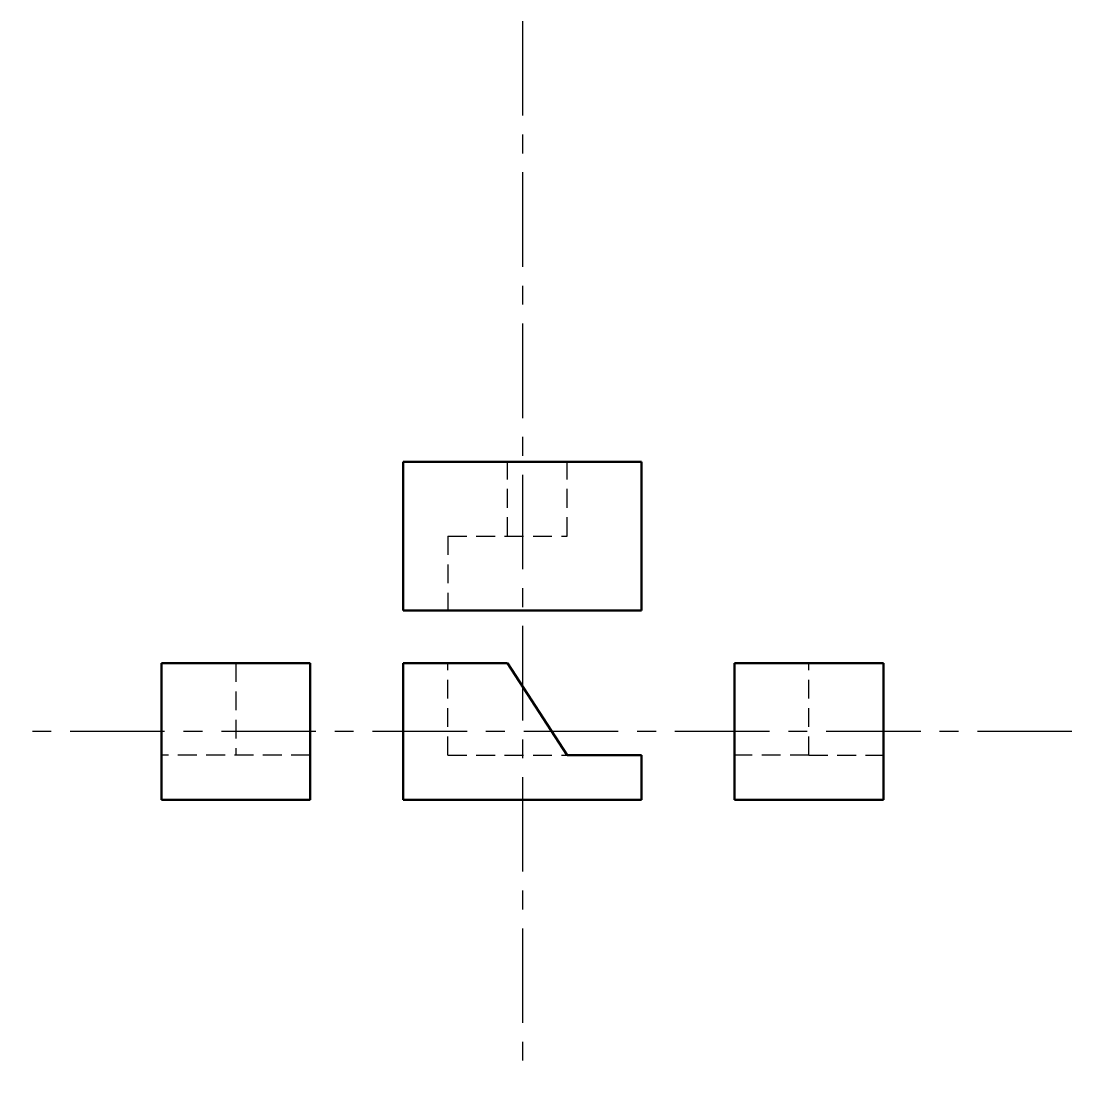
# Model space of a CAD drawing. Header units: millimetres. Extents: x 5028610 to 5028963, y 5843103 to 5843458.
import ezdxf

# ---------------------------------------------------------------- set-up
doc = ezdxf.new("R2010")
doc.units = ezdxf.units.MM
doc.linetypes.add('CENTER', pattern=[50.8, 31.75, -6.35, 6.35, -6.35])
doc.linetypes.add('HIDDEN', pattern=[9.525, 6.35, -3.175])
for name, color, linetype, lineweight in [('Centerline', 2, 'CENTER', 30), ('Hidden lines', 4, 'HIDDEN', 30), ('Visible Lines', 3, 'Continuous', 50)]:
    doc.layers.add(name, color=color, linetype=linetype, lineweight=lineweight)

msp = doc.modelspace()

# ---------------------------------------------------------------- linework, layer by layer
at = {"layer": 'Centerline'}
for p, q in [((5028777.96, 5843457.65), (5028777.96, 5843102.95)), ((5028962.58, 5843218.99), (5028609.56, 5843218.99))]:
    msp.add_line(p, q, dxfattribs=at)
at = {"layer": 'Hidden lines'}
for p, q in [((5028772.96, 5843284.64), (5028772.96, 5843309.64)), ((5028792.96, 5843284.64), (5028792.96, 5843309.64)), ((5028752.96, 5843284.64), (5028792.96, 5843284.64)), ((5028752.96, 5843284.64), (5028752.96, 5843259.64)), ((5028681.67, 5843241.99), (5028681.67, 5843210.99)), ((5028752.96, 5843210.99), (5028752.96, 5843241.99)), ((5028874.24, 5843210.99), (5028874.24, 5843241.99)), ((5028706.67, 5843210.99), (5028656.67, 5843210.99)), ((5028752.96, 5843210.99), (5028792.96, 5843210.99)), ((5028874.24, 5843210.99), (5028849.24, 5843210.99)), ((5028874.24, 5843210.99), (5028899.24, 5843210.99))]:
    msp.add_line(p, q, dxfattribs=at)
at = {"layer": 'Visible Lines'}
for p, q in [((5028772.96, 5843309.64), (5028737.96, 5843309.64)), ((5028737.96, 5843309.64), (5028737.96, 5843259.64)), ((5028772.96, 5843309.64), (5028792.96, 5843309.64)), ((5028817.96, 5843309.64), (5028792.96, 5843309.64)), ((5028817.96, 5843259.64), (5028817.96, 5843309.64)), ((5028737.96, 5843259.64), (5028817.96, 5843259.64)), ((5028706.67, 5843241.99), (5028656.67, 5843241.99)), ((5028656.67, 5843241.99), (5028656.67, 5843195.99)), ((5028706.67, 5843241.99), (5028706.67, 5843195.99)), ((5028737.96, 5843195.99), (5028737.96, 5843241.99)), ((5028737.96, 5843241.99), (5028752.96, 5843241.99)), ((5028752.96, 5843241.99), (5028772.96, 5843241.99)), ((5028772.96, 5843241.99), (5028792.96, 5843210.99)), ((5028849.24, 5843241.99), (5028899.24, 5843241.99)), ((5028849.24, 5843241.99), (5028849.24, 5843195.99)), ((5028899.24, 5843241.99), (5028899.24, 5843195.99)), ((5028817.96, 5843210.99), (5028792.96, 5843210.99)), ((5028817.96, 5843195.99), (5028817.96, 5843210.99)), ((5028706.67, 5843195.99), (5028656.67, 5843195.99)), ((5028737.96, 5843195.99), (5028817.96, 5843195.99)), ((5028849.24, 5843195.99), (5028899.24, 5843195.99))]:
    msp.add_line(p, q, dxfattribs=at)

doc.saveas('drawing.dxf')
